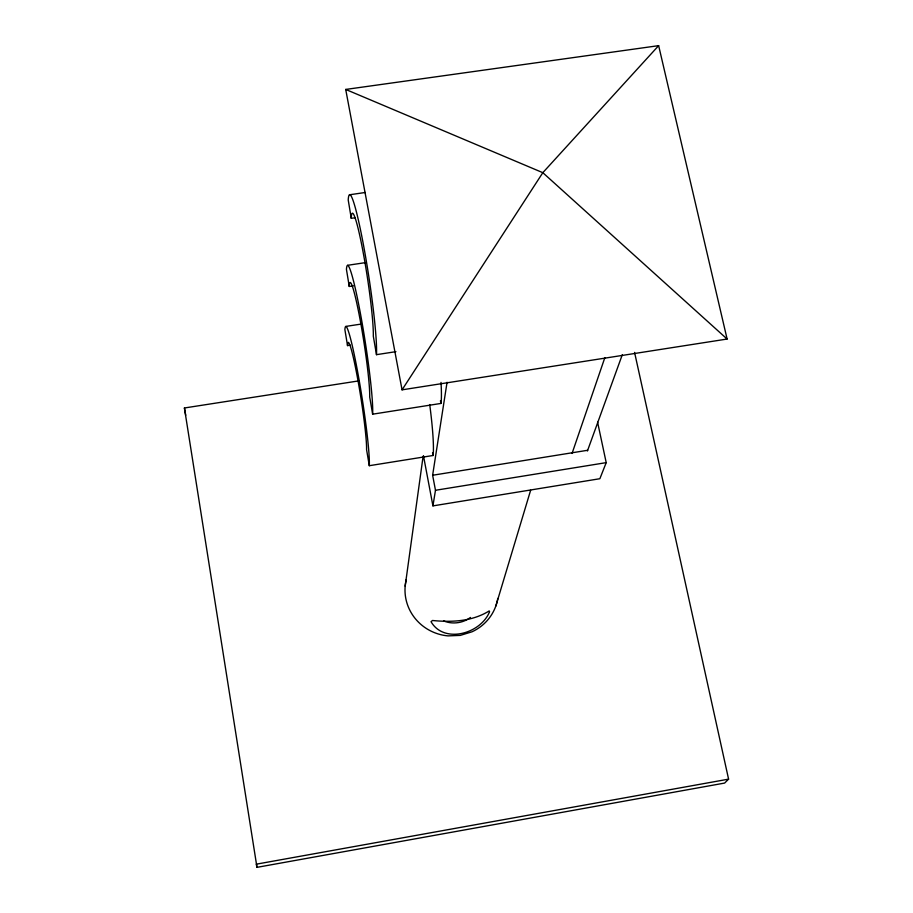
<?xml version="1.0" encoding="UTF-8"?>
<svg xmlns="http://www.w3.org/2000/svg" width="913" height="913" viewBox="0 0 913 913"><rect width="100%" height="100%" fill="white"/><g stroke="black" fill="none" stroke-linecap="round" stroke-linejoin="round"><path stroke-width="1.37" d="M350.318 345.16L347.522 345.593L347.556 344.726A56.252 3.823 81 0 1 357.816 379.625A56.252 3.823 81 0 1 366.57 449.607L369.297 465.698L433.059 455.496L433.196 454.32A72.104 6.905 81.1 0 0 429.715 404.55M353.468 285.826L349.257 286.465L349.291 285.461A60.326 4.382 81.1 0 1 360.361 321.056A60.326 4.382 81.1 0 1 369.697 396.984L372.63 414.182L440.956 403.432L441.127 402.097A77.308 7.909 81.2 0 0 441.013 382.41M355.431 217.705L351.265 218.321L351.3 217.168A65.074 5.079 81.3 0 1 363.317 253.243A65.074 5.079 81.3 0 1 373.314 336.201L376.487 354.666L395.922 351.665M369.297 465.698L369.343 464.534A72.344 4.919 81 0 0 358.101 374.364A72.344 4.919 81 0 0 344.886 329.627L347.522 345.593M372.63 414.182L372.687 412.859A77.582 5.638 81.1 0 0 360.692 314.985A77.582 5.638 81.1 0 0 346.438 269.403L349.257 286.465M376.487 354.666L376.555 353.126A83.699 6.528 81.3 0 0 363.694 246.179A83.699 6.528 81.3 0 0 348.218 200.004L351.265 218.321M405.167 586.169L423.084 456.454M597.593 422.205L606.209 462.64L599.864 478.72L432.933 505.882L435.478 490.281L432.625 475.251L447.062 382.273M495.805 606.084L530.636 490.258M572.052 453.441L604.851 357.645M587.413 450.999L622.301 354.712M402.051 389.84L542.824 172.683L658.65 45.65L727.113 339.043L402.051 389.84L345.707 89.44L658.65 45.65M728.585 779.143L724.625 783.069L256.975 867.35L256.313 864.177L728.585 779.143L634.569 352.395M470.435 617.462C462.971 623.191 452.255 624.606 443.581 620.874M432.625 475.251L587.687 450.269M435.478 490.281L606.209 462.64M256.975 867.35L184.415 407.985L358.752 380.892M345.913 326.398L361.411 324.035M347.556 265.306L365.565 262.613M349.85 194.731L365.348 192.472M345.707 89.44L542.824 172.683L727.113 339.043M440.443 400.739L440.956 403.432M432.534 452.745L433.059 455.496M423.449 455.678L432.933 505.882M184.415 407.985L185.727 415.278M497.802 598.426A46.768 45.388 12.3 0 1 471.93 631.819L460.289 635.391L448.032 635.882A46.768 45.388 12.3 0 1 406.239 579.652M489.528 611.824C480.74 633.679 444.06 644.213 431.027 621.696L432.511 620.486C451.752 622.426 472.398 621.433 489.208 610.923L489.528 611.824"/></g></svg>
